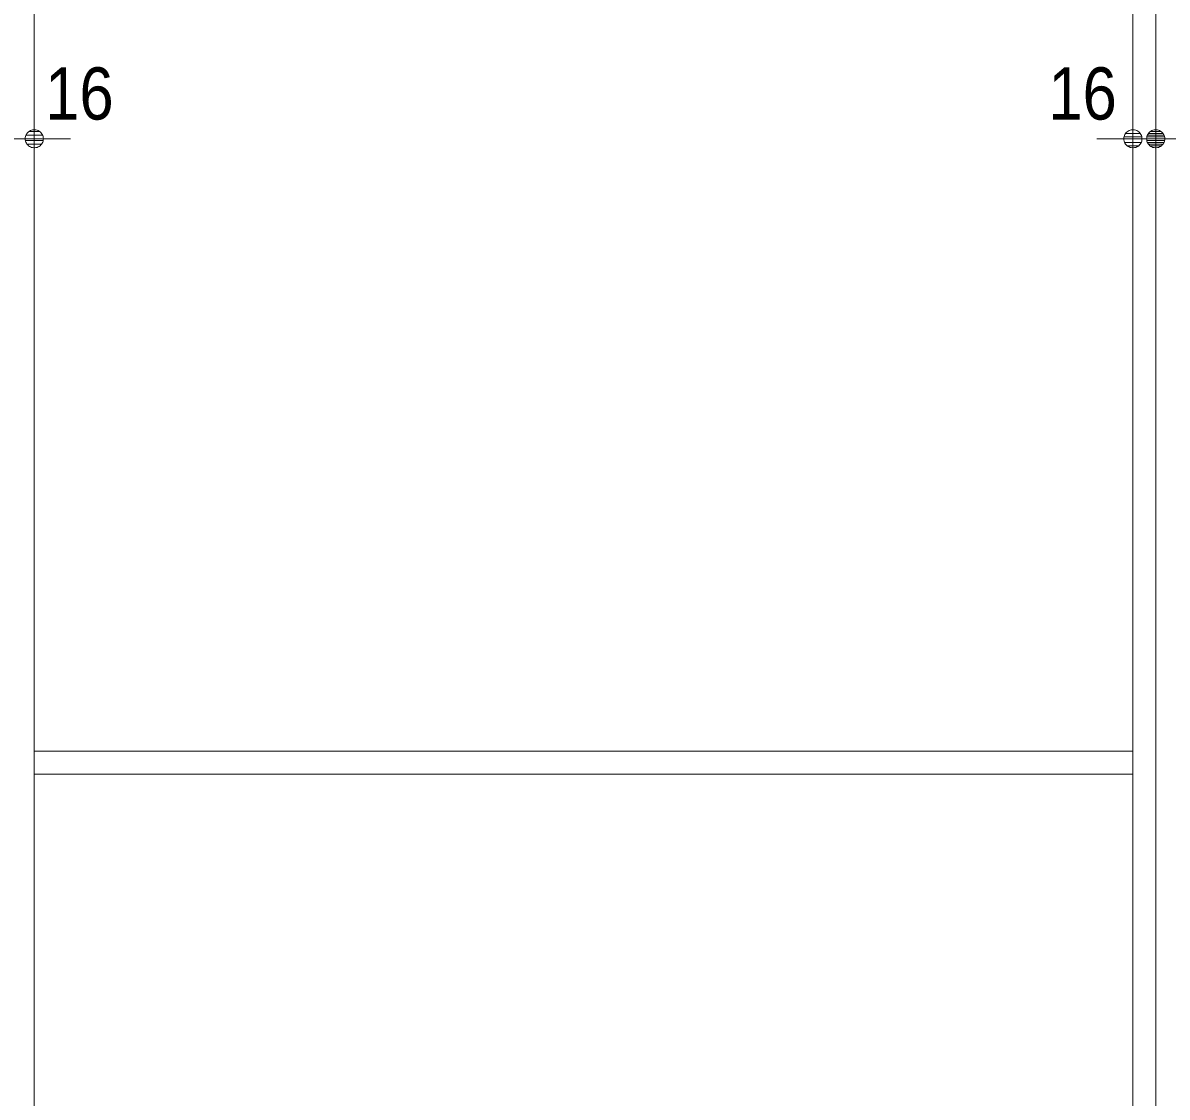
# Model space of a CAD drawing. Units: millimetres, scale not verified. Extents: x -6062 to 6062, y -3045 to 3045.
# Drawn here: x -3920 to -3118, y -703 to 51 of the extents above; entities that cross this region are included whole.
import ezdxf
from ezdxf.enums import TextEntityAlignment as Align

# ---------------------------------------------------------------- set-up
doc = ezdxf.new("R2010")
doc.units = ezdxf.units.MM
doc.header["$LTSCALE"] = 20
doc.linetypes.add('DOUBLE_CHAIN1', pattern=[8.8, 5, -1, 0.6, -0.6, 0.6, -1])
for name, color, linetype, lineweight in [('0-3_0', 7, 'Continuous', 9), ('0-4_3一般', 7, 'Continuous', 9), ('0-5_2寸法-2', 7, 'Continuous', 9)]:
    doc.layers.add(name, color=color, linetype=linetype, lineweight=lineweight)
doc.styles.add('ＭＳ Ｐゴシック', font='')
doc.styles.get('ＭＳ Ｐゴシック').set_extended_font_data('MS PGothic')

# ---------------------------------------------------------------- blocks, each defined once
blk = doc.blocks.new('_Dot')
at = {"layer": '0-3_0'}
for p, q in [((-10, 0), (-20, 0)), ((9.78, 2), (-9.78, 2)), ((7.99, 6), (-7.99, 6)), ((9.16, -3.98), (-9.16, -3.98)), ((6, -7.98), (-6, -7.98))]:
    blk.add_line(p, q, dxfattribs=at)
for points in [[(10, 0), (9.92, 1.25), (9.69, 2.49), (9.3, 3.68), (8.76, 4.82), (8.09, 5.88), (7.29, 6.85), (6.37, 7.71), (5.36, 8.44), (4.26, 9.05), (3.09, 9.51), (1.87, 9.82), (0.63, 9.98), (-0.63, 9.98), (-1.87, 9.82), (-3.09, 9.51), (-4.26, 9.05), (-5.36, 8.44), (-6.37, 7.71), (-7.29, 6.85), (-8.09, 5.88), (-8.76, 4.82), (-9.3, 3.68), (-9.69, 2.49), (-9.92, 1.25), (-10, 0), (0, 0)], [(-10, 0), (-9.92, -1.25), (-9.69, -2.49), (-9.3, -3.68), (-8.76, -4.82), (-8.09, -5.88), (-7.29, -6.85), (-6.37, -7.71), (-5.36, -8.44), (-4.26, -9.05), (-3.09, -9.51), (-1.87, -9.82), (-0.63, -9.98), (0.63, -9.98), (1.87, -9.82), (3.09, -9.51), (4.26, -9.05), (5.36, -8.44), (6.37, -7.71), (7.29, -6.85), (8.09, -5.88), (8.76, -4.82), (9.3, -3.68), (9.69, -2.49), (9.92, -1.25), (10, 0), (0, 0)]]:
    blk.add_lwpolyline(points, close=True, dxfattribs=at)
blk = doc.blocks.new('グループ-69')
at = {"layer": '0-4_3一般'}
for p, q in [((-26760, -40000), (-26760, 7000)), ((-42500, -40000), (-42500, 6840)), ((-27080, 6840), (-27080, -40000)), ((-26760, -40000), (-26760, 6840)), ((-26760, 6840), (-26760, -40000)), ((-42500, -9200), (-27080, -9200)), ((-27080, -9520), (-42500, -9520))]:
    blk.add_line(p, q, dxfattribs=at)
at = {"layer": '0-4_3一般', "linetype": 'DOUBLE_CHAIN1'}
blk.add_line((-27080, -9200), (-27080, -9520), dxfattribs=at)
at = {"layer": '0-4_3一般'}
blk.add_lwpolyline([(-58560, 6100), (-42500, 6100), (-42500, -39740)], dxfattribs=at)

msp = doc.modelspace()

# ---------------------------------------------------------------- linework, layer by layer
at = {"layer": '0-5_2寸法-2'}
for p, q in [((-3912.5, -10), (-3912.3, -10)), ((-3141.5, -10), (-3141.3, -10)), ((-3125.5, -11), (-3125.5, -10)), ((-3125.5, -11), (-3125.5, -10)), ((-3912.5, -30), (-3928.5, -30)), ((-3899.79, -30), (-3887.08, -30)), ((-3154.21, -30), (-3166.92, -30)), ((-3138.21, -30), (-3150.92, -30)), ((-3141.5, -30), (-3125.5, -30)), ((-3109.5, -30), (-3125.5, -30))]:
    msp.add_line(p, q, dxfattribs=at)

# ---------------------------------------------------------------- block references
at = {"layer": '0-4_3一般', "xscale": 0.05, "yscale": 0.05}
msp.add_blockref('グループ-69', (-1787.5, 0), dxfattribs=at)
at = {"layer": '0-5_2寸法-2', "xscale": 0.6356201, "yscale": 0.6356201, "rotation": 180}
for p in [(-3912.5, -30), (-3125.5, -30)]:
    msp.add_blockref('_Dot', p, dxfattribs=at)
at = {"layer": '0-5_2寸法-2', "xscale": 0.6356201, "yscale": 0.6356201}
for p in [(-3141.5, -30), (-3125.5, -30)]:
    msp.add_blockref('_Dot', p, dxfattribs=at)

# ---------------------------------------------------------------- texts
at = {"layer": '0-5_2寸法-2', "style": 'ＭＳ Ｐゴシック', "width": 0.9}
for p in [(-3904.82, -27.52), (-3200.83, -27.52)]:
    msp.add_text('16', height=36.66, dxfattribs=at).set_placement(p, align=Align.BOTTOM_LEFT)

doc.saveas('drawing.dxf')
